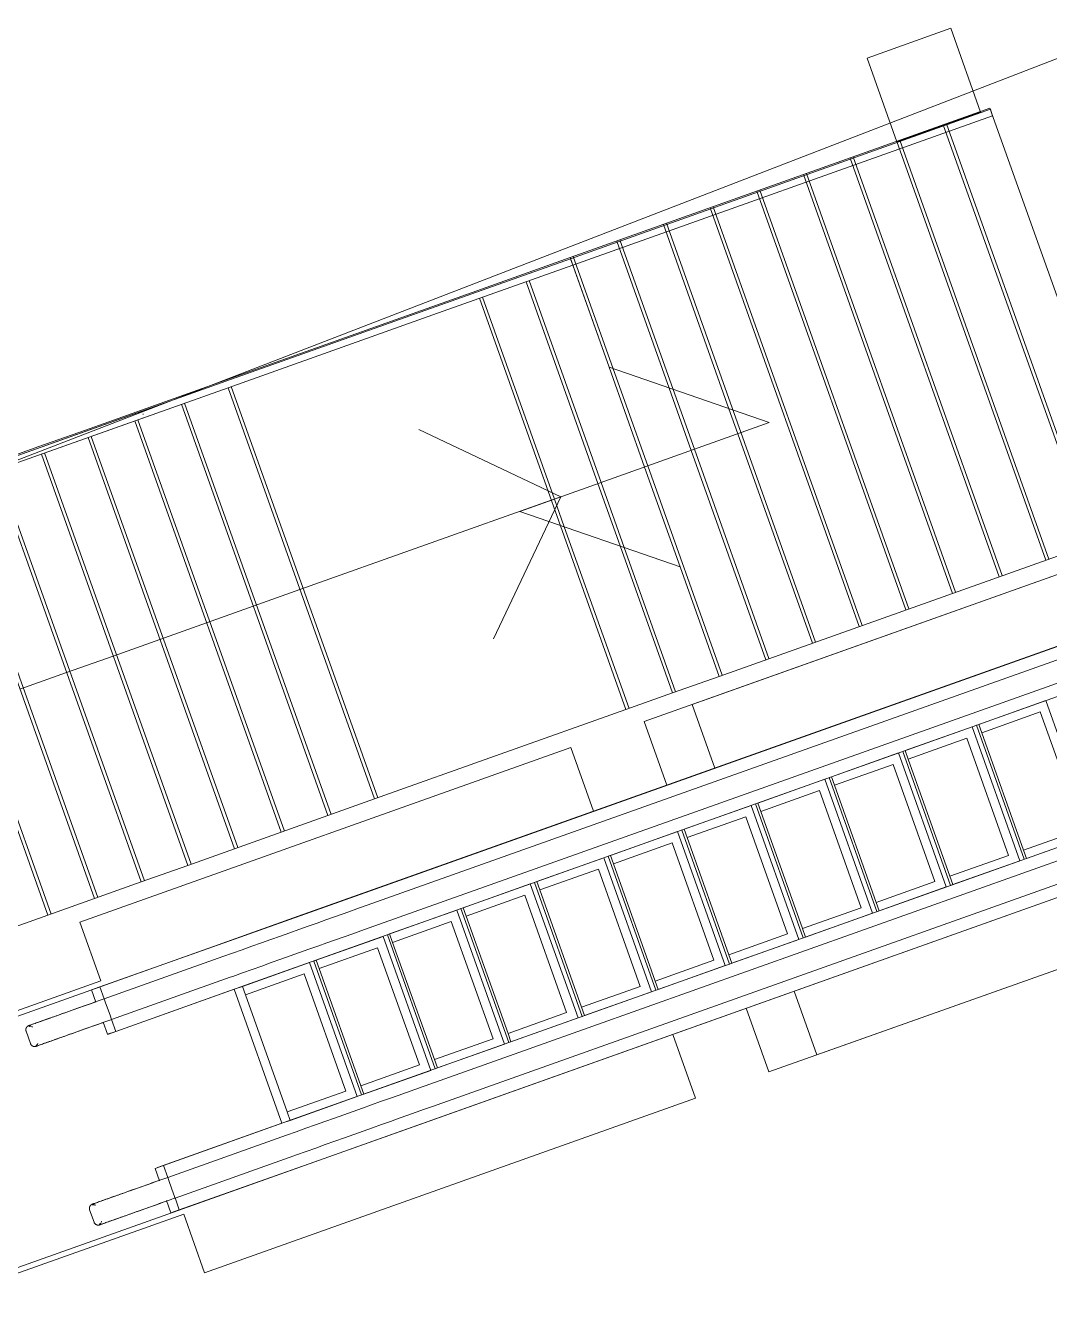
# Model space of a CAD drawing. Header units: metres. Extents: x 286532 to 329498, y 7396783 to 7466136.
# Drawn here: x 325551.58 to 325557.33, y 7397726.91 to 7397734.08 of the extents above; entities that cross this region are included whole.
import ezdxf

# ---------------------------------------------------------------- set-up
doc = ezdxf.new("R2010")
doc.units = ezdxf.units.M
doc.header["$LTSCALE"] = 10
doc.layers.get('0').update_dxf_attribs({"color": 255})
doc.layers.add('_  ARQ-AUX-001', color=1, linetype='Continuous', lineweight=5)
doc.layers.add('_AUXILIAR', color=7, linetype='Continuous', lineweight=30)

# ---------------------------------------------------------------- blocks, each defined once
blk = doc.blocks.new('ESTACAODRONE')
at = {"layer": '_  ARQ-AUX-001'}
for p, q in [((-56.70856897453589, -92.74372427817765), (-57.18134788935673, -92.90645134323088)), ((-56.54584190948266, -93.21650319299849), (-56.70856897453589, -92.74372427817765)), ((-57.18134788935673, -92.90645134323088), (-57.0186208243035, -93.37923025805172)), ((-58.8623290702817, -94.01203484367579), (-56.49279735272285, -93.19567062426358)), ((-58.86026065007485, -94.01803852067673), (-56.49072893253776, -93.20167430146041)), ((-57.0186208243035, -93.37923025805172), (-56.54584190948266, -93.21650319299849)), ((-56.49279735272285, -93.19567062426358), (-55.67845871479949, -95.55932300630957)), ((-56.49072893253776, -93.20167430146041), (-56.47831841169619, -93.23769636376178)), ((-58.84785012923328, -94.05406058297807), (-56.47831841169619, -93.23769636376178)), ((-56.75607865484199, -93.28637776058167), (-55.94174001691863, -95.65003014262766)), ((-56.73806762328604, -93.28017249889672), (-55.92372898577014, -95.64382488187402)), ((-57.01935995649546, -93.37708489503711), (-56.20502131857211, -95.7407372770831)), ((-57.00134892534697, -93.3708796352148), (-56.18701028742362, -95.73453201726079)), ((-57.2826412586146, -93.4677920313552), (-56.46830262069125, -95.83144441246986)), ((-57.26463022746611, -93.46158677060157), (-56.45029158954276, -95.82523915264755)), ((-57.54592256067554, -93.55849916674197), (-56.73158392275218, -95.92215154878795)), ((-57.52791152911959, -93.55229390598834), (-56.71357289160369, -95.91594628803432)), ((-57.80920386238722, -93.64920630119741), (-56.99486522446387, -96.0128586832434)), ((-57.79119283123873, -93.6430010413751), (-56.97685419331538, -96.00665342342108)), ((-58.05447413329966, -93.73370817676187), (-57.24013549537631, -96.09736055880785)), ((-58.07248516444815, -93.7399134375155), (-57.2581465265248, -96.10356581956148)), ((-58.33576646650909, -93.83062057290226), (-57.97738011868205, -94.87085212301463)), ((-58.31775543501135, -93.82441531214863), (-57.50341679749545, -96.18806769512594)), ((-58.59904776822077, -93.92132770828903), (-58.31322712887777, -94.75093421712518)), ((-58.58103673707228, -93.9151224475354), (-58.29025188955711, -94.7591377813369)), ((-59.65010455592056, -94.29015992708221), (-58.86026065007485, -94.01803852067673)), ((-59.12561037234263, -94.10274197999388), (-58.8623290702817, -94.01203484367579)), ((-58.64907413959736, -94.63101631123573), (-58.8623290702817, -94.01203484367579)), ((-58.84785012923328, -94.05406058297808), (-58.86026065007485, -94.01803852067673)), ((-58.84431803919142, -94.00582958385348), (-58.62609889981104, -94.63921987544745)), ((-59.63769403507905, -94.32618198938353), (-58.84785012923328, -94.05406058297807)), ((-58.84785012918292, -94.05406058300287), (-58.64907413959736, -94.63101631123573)), ((-59.38889167399611, -94.19344911444932), (-59.12561037234263, -94.10274197999388)), ((-59.11113143124385, -94.14476771838963), (-58.71844105335185, -95.28456817008555)), ((-59.09312040009536, -94.13856245856732), (-58.70043002231978, -95.27836291026324)), ((-59.38889167399611, -94.19344911444932), (-60.80708310334012, -94.68205229751766)), ((-59.37441273330478, -94.23547485470772), (-58.57455303607276, -96.5571014964953)), ((-59.3564017022145, -94.22926959395409), (-58.96371132397326, -95.36907004471868)), ((-60.80501468315856, -94.68805597435174), (-59.65010455592056, -94.2901599270822)), ((-60.79260416231699, -94.7240780366531), (-59.63769403507905, -94.32618198938354)), ((-57.75160384702031, -94.95146804954857), (-58.64907413959736, -94.63101631123573)), ((-58.64907413959736, -94.63101631123573), (-58.45515975129092, -95.19386103469878)), ((-58.62609889981104, -94.63921987544745), (-58.43714872020064, -95.18765577394515)), ((-63.70110900459287, -95.68583446450509), (-60.80501468315856, -94.68805597435173)), ((-63.6886984837513, -95.72185652680645), (-60.79260416231705, -94.72407803665305)), ((-61.07036440534284, -94.77275943290442), (-60.80708310334012, -94.68205229751766)), ((-60.79260416218312, -94.72407803684473), (-59.99274446535856, -97.04570467956364)), ((-60.77459313103464, -94.7178727760911), (-59.97473343426827, -97.03949941881001)), ((-61.33364570705453, -94.86346656829119), (-61.07036440534284, -94.77275943290442)), ((-61.03787443315377, -94.80857991147786), (-60.23801473632921, -97.13020655419677)), ((-58.31322712887777, -94.75093421712518), (-58.19187844922999, -95.10315389931202)), ((-58.29025188955711, -94.7591377813369), (-58.17386741813971, -95.09694863855839)), ((-61.24416874340187, -94.83935576867512), (-63.70110900459309, -95.6858344645051)), ((-63.68869848375158, -95.72185652680645), (-61.23175822256036, -94.87537783097642)), ((-61.59692700911546, -94.95417370367795), (-61.33364570705453, -94.86346656829119)), ((-61.2722762821619, -94.86708230209663), (-61.27097902948998, -94.87084763291273)), ((-61.05588546424406, -94.8147851722315), (-60.25602576741949, -97.1364118149504)), ((-57.97738011868205, -94.87085212301463), (-57.92859714757651, -95.01244676392525)), ((-61.8602083112346, -95.04488083906472), (-61.59692700911546, -94.95417370367795)), ((-61.3191667663632, -94.90549230761826), (-60.51930706913117, -97.22711895033717)), ((-61.30115573521471, -94.89928704779595), (-60.50129603804089, -97.22091368958354)), ((-59.15871565561974, -95.436254019849), (-57.75160384702031, -94.95146804954857)), ((-53.56465788918965, -94.93490945740615), (-58.20184238959484, -96.53253799979618)), ((-61.58244806801667, -94.99619944300503), (-60.78258837119211, -97.31782608572394)), ((-61.56443703692639, -94.9899941822514), (-60.76457734010182, -97.3116208249703)), ((-58.92789022770012, -95.35672876238823), (-59.72238798276521, -94.96940032672137)), ((-53.83441324384921, -95.02784706986759), (-58.47159774425441, -96.62547561225763)), ((-57.92859714757651, -95.01244676392525), (-57.52142782858573, -96.19427295494825)), ((-62.12348961288808, -95.13558797445148), (-61.8602083112346, -95.04488083906472)), ((-61.84572937007761, -95.08690657839179), (-61.04586967331124, -97.4085332211107)), ((-61.82771833898732, -95.08070131856948), (-61.02785864216276, -97.40232796128839)), ((-58.17386741813971, -95.09694863855839), (-57.76669809914893, -96.27877482958138)), ((-62.09099964104826, -95.17140845395625), (-61.29113994381623, -97.49303509574383)), ((-58.19187844922999, -95.10315389931202), (-57.78470913023921, -96.28498009033501)), ((-62.10901067213854, -95.17761371470988), (-61.30915097496472, -97.49924035649747)), ((-58.45515975129092, -95.19386103469878), (-58.26124536304269, -95.75670575816184)), ((-58.43714872020064, -95.18765577394515), (-58.02997940126806, -96.36948196496814)), ((-62.37229197385022, -95.26832084916532), (-61.57243227702565, -97.58994749188423)), ((-62.35428094275994, -95.26211558841169), (-61.55442124593537, -97.58374223206192)), ((-58.71844105335185, -95.28456817008555), (-58.59709237329662, -95.63678785134107)), ((-58.70043002231978, -95.27836291026324), (-58.57411713397596, -95.64499141648412)), ((-62.63557327591116, -95.35902798455209), (-61.83571357914479, -97.68065462820232)), ((-62.61756224482087, -95.35282272472978), (-61.8177025479963, -97.67444936744869)), ((-60.39991378429113, -95.86387848854065), (-58.98172235506354, -95.37527530547231)), ((-58.92789022770012, -95.35672876238823), (-59.31521866377443, -96.15122651774436)), ((-58.98172235506354, -95.37527530547231), (-58.92789022770012, -95.35672876238823)), ((-58.96371132397326, -95.36907004471868), (-58.90996414417168, -95.52507351059467)), ((-58.26124536304269, -95.75670575816184), (-59.15871565561974, -95.436254019849)), ((-58.90996414417168, -95.52507351059467), (-58.55654200498248, -96.55089623574167)), ((-58.04799043230014, -96.37568722572178), (-55.67845871479949, -95.55932300630957)), ((-58.59709237329662, -95.63678785134107), (-58.31127173441928, -96.46639436110854)), ((-58.57411713397596, -95.64499141648412), (-58.293260703329, -96.46018910128623)), ((-58.04799043230014, -96.37568722572178), (-58.26124536304269, -95.75670575816184)), ((-58.26124536304269, -95.75670575816184), (-58.04799043230014, -96.37568722572178)), ((-60.66319508641027, -95.95458562392741), (-60.39991378429113, -95.86387848854065)), ((-60.45451730503606, -97.71056241846344), (-55.05318832385822, -95.84966657823665)), ((-60.92647638806375, -96.04529275931418), (-60.66319508641027, -95.95458562392741)), ((-55.32485851538216, -95.94379274307337), (-60.19046134099317, -97.62011723468041)), ((-55.2728483337016, -96.00069018514874), (-60.07102233165885, -97.65378372279434)), ((-61.18975769018289, -96.13599989470094), (-60.92647638806375, -96.04529275931418)), ((-61.45303899224382, -96.22670703008771), (-61.18975769018289, -96.13599989470094)), ((-60.03079717643011, -97.7705389900948), (-55.23262317819896, -96.11744545235483)), ((-61.7163202939555, -96.31741416547447), (-61.45303899224382, -96.22670703008771)), ((-60.10414144537611, -97.87066438717004), (-55.23853861976511, -96.194339895563)), ((-61.97960159601644, -96.40812130086124), (-61.7163202939555, -96.31741416547447)), ((-58.31127173441928, -96.46639436110854), (-58.04799043230014, -96.37568722572178)), ((-58.57455303607276, -96.5571014964953), (-58.31127173441928, -96.46639436110854)), ((-58.20184238959484, -96.53253799979618), (-58.07806291664038, -96.89181316183985)), ((-56.21300322690405, -96.53059669326993), (-56.59118760802047, -96.66089087533341)), ((-55.9524148627771, -97.28696545550277), (-56.21300322690405, -96.53059669326993)), ((-59.99274446535856, -97.04570467956364), (-58.57455303607276, -96.5571014964953)), ((-56.57490083526254, -96.70816392297296), (-56.2441015938514, -96.59419513224806)), ((-56.2441015938514, -96.59419513224806), (-56.01608677524032, -97.2560177992018)), ((-58.47159774425441, -96.62547561225763), (-58.34781827129994, -96.9847507743013)), ((-56.62849007161014, -96.67374252713357), (-57.00667445272656, -96.80403670919704)), ((-56.36790170748319, -97.43011128936641), (-56.62849007161014, -96.67374252713357)), ((-56.60423428925708, -96.66538579036757), (-56.59118760802047, -96.66089087533341)), ((-56.60278103766376, -96.66488510806249), (-56.60423428925708, -96.66538579036757)), ((-56.60423428925731, -96.66538579036745), (-56.34364592513037, -97.4217545526003)), ((-56.59118760802047, -96.66089087533341), (-56.57490083526254, -96.70816392297296)), ((-56.99038767996863, -96.85130975683659), (-56.65958843855748, -96.73734096611169)), ((-56.65958843855748, -96.73734096611169), (-56.43157361994641, -97.39916363306543)), ((-56.57490083526255, -96.70816392297293), (-56.34688601665147, -97.36998658992667)), ((-61.65612226417225, -97.72262567530065), (-58.88592167249452, -96.76822079168574)), ((-61.6561222640986, -97.722625674856), (-58.88592167242087, -96.76822079124109)), ((-58.88592167249452, -96.76822079168574), (-58.76214219953889, -97.12749595373279)), ((-58.88592167242087, -96.76822079124109), (-58.76214219946524, -97.12749595328815)), ((-57.04397691631623, -96.8168883609972), (-57.42216129743265, -96.94718254306068)), ((-56.78338855218929, -97.57325712323005), (-57.04397691631623, -96.8168883609972)), ((-57.01972113396317, -96.80853162423121), (-57.00667445272656, -96.80403670919704)), ((-57.01826788236986, -96.80803094192612), (-57.01972113396317, -96.80853162423121)), ((-57.01972113396339, -96.8085316242311), (-56.75913276983646, -97.56490038646396)), ((-57.00667445272656, -96.80403670919704), (-56.99038767996863, -96.85130975683659)), ((-57.40587452467472, -96.99445559070023), (-57.07507528326358, -96.88048679997533)), ((-57.07507528326358, -96.88048679997533), (-56.8470604646525, -97.54230946692907)), ((-56.99038767996863, -96.85130975683659), (-56.76237286135756, -97.51313242379032)), ((-54.97762452018299, -96.95165411874868), (-59.843227345794, -98.62797861035571)), ((-57.45946376102232, -96.96003419486084), (-57.83764814213874, -97.0903283769243)), ((-52.8832193170093, -96.91281377061132), (-57.5204038174145, -98.51044231300136)), ((-57.19887539689537, -97.71640295709368), (-57.45946376102232, -96.96003419486084)), ((-57.43520797866926, -96.95167745809484), (-57.42216129743265, -96.94718254306068)), ((-57.43375472707594, -96.95117677578976), (-57.43520797866926, -96.95167745809484)), ((-57.4352079786695, -96.95167745809474), (-57.17461961454254, -97.70804622032757)), ((-57.42216129743265, -96.94718254306068), (-57.40587452467472, -96.99445559070023)), ((-54.92560199075051, -97.00858745060809), (-59.72377598898164, -98.66168098834808)), ((-57.82136136938081, -97.13760142456385), (-57.49056212796967, -97.02363263383897)), ((-53.15297467166886, -97.00575138307278), (-57.79015917207406, -98.60337992546282)), ((-57.49056212796967, -97.02363263383897), (-57.26254730935859, -97.6854553007927)), ((-57.40587452467472, -96.99445559070023), (-57.17785970606363, -97.65627825765401)), ((-60.25602576741949, -97.1364118149504), (-59.99274446535856, -97.04570467956364)), ((-57.87495060572841, -97.10318002872447), (-58.25313498684483, -97.23347421078795)), ((-57.61436224160146, -97.85954879095732), (-57.87495060572841, -97.10318002872447)), ((-57.85069482337535, -97.09482329195848), (-57.83764814213874, -97.0903283769243)), ((-57.84924157178203, -97.09432260965339), (-57.85069482337535, -97.09482329195848)), ((-57.85069482337558, -97.09482329195835), (-57.59010645924865, -97.85119205419122)), ((-57.83764814213874, -97.0903283769243), (-57.82136136938081, -97.13760142456385)), ((-60.51930706913117, -97.22711895033717), (-60.25602576741949, -97.1364118149504)), ((-54.61930869758685, -97.10902056735436), (-60.02063767876469, -98.96991640758115)), ((-59.68355080246281, -98.77843624486827), (-54.88537680450556, -97.12534270722269)), ((-58.2368482140869, -97.2807472584275), (-57.90604897267576, -97.1667784677026)), ((-57.90604897267576, -97.1667784677026), (-57.67803415406468, -97.82860113465634)), ((-57.82136136938081, -97.13760142456385), (-57.59334655076973, -97.79942409151761)), ((-60.78258837119211, -97.31782608572394), (-60.51930706913117, -97.22711895033717)), ((-59.75690745017695, -98.87852576284534), (-54.89130462456594, -97.20220127123831)), ((-58.2904374504345, -97.24632586258811), (-58.66862183155092, -97.37662004465157)), ((-58.02984908630756, -98.00269462482095), (-58.2904374504345, -97.24632586258811)), ((-58.26618166808144, -97.2379691258221), (-58.25313498684483, -97.23347421078795)), ((-58.26472841648813, -97.23746844351703), (-58.26618166808144, -97.2379691258221)), ((-58.26618166808169, -97.23796912582199), (-58.00559330395472, -97.99433788805484)), ((-58.25313498684483, -97.23347421078795), (-58.2368482140869, -97.2807472584275)), ((-61.04586967331124, -97.4085332211107), (-60.78258837119211, -97.31782608572394)), ((-58.65233505879299, -97.42389309229112), (-58.32153581738185, -97.30992430156624)), ((-58.32153581738185, -97.30992430156624), (-58.09352099877077, -97.97174696851997)), ((-58.2368482140869, -97.2807472584275), (-58.00883339547583, -97.94256992538122)), ((-56.01608677524032, -97.2560177992018), (-56.34688601665146, -97.3699865899267)), ((-56.33059924389352, -97.41725963756625), (-55.9524148627771, -97.28696545550277)), ((-58.70592429514059, -97.38947169645174), (-59.08410867625701, -97.51976587851522)), ((-58.44533593101364, -98.14584045868459), (-58.70592429514059, -97.38947169645174)), ((-58.68166851278753, -97.38111495968575), (-58.66862183155092, -97.37662004465157)), ((-58.68021526119421, -97.38061427738066), (-58.68166851278753, -97.38111495968575)), ((-58.68166851278777, -97.38111495968563), (-58.42108014866082, -98.13748372191847)), ((-58.66862183155092, -97.37662004465157), (-58.65233505879299, -97.42389309229112)), ((-56.34688601665146, -97.3699865899267), (-56.33059924389352, -97.41725963756625)), ((-61.30915097496472, -97.49924035649747), (-61.04586967331124, -97.4085332211107)), ((-59.06782190349908, -97.56703892615477), (-58.73702266208794, -97.45307013542987)), ((-58.73702266208794, -97.45307013542987), (-58.50900784347686, -98.11489280238361)), ((-58.652335058793, -97.4238930922911), (-58.42432024018191, -98.08571575924486)), ((-56.43157361994641, -97.39916363306543), (-56.76237286135755, -97.51313242379032)), ((-56.74608608859962, -97.56040547142987), (-56.36790170748319, -97.43011128936641)), ((-56.33059924389352, -97.41725963756625), (-56.34364592513014, -97.4217545526004)), ((-56.34364592513014, -97.4217545526004), (-56.34219267353682, -97.42125387029533)), ((-61.57243227702565, -97.58994749188423), (-61.30915097496472, -97.49924035649747)), ((-59.12141113984668, -97.53261753031538), (-59.4995955209631, -97.66291171237884)), ((-58.86082277571973, -98.28898629254822), (-59.12141113984668, -97.53261753031538)), ((-59.09715535749362, -97.52426079354937), (-59.08410867625701, -97.51976587851522)), ((-59.0957021059003, -97.5237601112443), (-59.09715535749362, -97.52426079354937)), ((-59.09715535749386, -97.52426079354926), (-58.83656699336692, -98.28062955578211)), ((-59.08410867625701, -97.51976587851522), (-59.06782190349908, -97.56703892615477)), ((-56.76237286135755, -97.51313242379032), (-56.74608608859962, -97.56040547142987)), ((-61.83571357914479, -97.68065462820232), (-61.57243227702565, -97.58994749188423)), ((-59.48330874820517, -97.71018476001841), (-59.15250950679403, -97.59621596929351)), ((-59.15250950679403, -97.59621596929351), (-58.92449468818295, -98.25803863624725)), ((-59.06782190349907, -97.56703892615478), (-58.839807084888, -98.2288615931085)), ((-56.8470604646525, -97.54230946692907), (-57.17785970606364, -97.65627825765397)), ((-57.16157293330571, -97.70355130529352), (-56.78338855218929, -97.57325712323005)), ((-56.74608608859962, -97.56040547142987), (-56.75913276983623, -97.56490038646405)), ((-56.75913276983623, -97.56490038646405), (-56.75767951824291, -97.56439970415896)), ((-62.09899488120573, -97.77136176358908), (-61.83571357914479, -97.68065462820232)), ((-60.19046134099315, -97.62011723468041), (-60.78822945385867, -97.82606362278749)), ((-59.53689798455277, -97.675763364179), (-59.91508236566919, -97.80605754624249)), ((-59.27630962042583, -98.43213212641186), (-59.53689798455277, -97.675763364179)), ((-59.51264220219971, -97.66740662741302), (-59.4995955209631, -97.66291171237884)), ((-59.5111889506064, -97.66690594510793), (-59.51264220219971, -97.66740662741302)), ((-59.51264220219995, -97.6674066274129), (-59.252053838073, -98.42377538964575)), ((-59.4995955209631, -97.66291171237884), (-59.48330874820517, -97.71018476001841)), ((-57.17785970606364, -97.65627825765397), (-57.16157293330571, -97.70355130529352)), ((-61.54211485479891, -98.05353700831589), (-61.6561222640986, -97.722625674856)), ((-61.54211485487256, -98.05353700876054), (-61.65612226417225, -97.72262567530065)), ((-60.87916465403045, -97.85686428010911), (-60.45451730503606, -97.71056241846344)), ((-59.89879559291126, -97.85333059388203), (-59.56799635150012, -97.73936180315714)), ((-59.56799635150012, -97.73936180315714), (-59.33998153288904, -98.40118447011088)), ((-59.48330874820516, -97.71018476001841), (-59.25529392959408, -98.37200742697216)), ((-57.26254730935859, -97.6854553007927), (-57.59334655076973, -97.7994240915176)), ((-57.57705977801179, -97.84669713915716), (-57.19887539689537, -97.71640295709368)), ((-57.16157293330571, -97.70355130529352), (-57.17461961454232, -97.70804622032769)), ((-57.17461961454232, -97.70804622032769), (-57.173166362949, -97.7075455380226)), ((-59.95238482925886, -97.81890919804265), (-60.33056921037528, -97.94920338010611)), ((-59.69179646513192, -98.57527796027549), (-59.95238482925886, -97.81890919804265)), ((-59.9281290469058, -97.81055246127664), (-59.91508236566919, -97.80605754624249)), ((-59.92667579531248, -97.81005177897157), (-59.9281290469058, -97.81055246127664)), ((-59.92812904690604, -97.81055246127653), (-59.66754068277911, -98.5669212235094)), ((-59.91508236566919, -97.80605754624249), (-59.89879559291126, -97.85333059388203)), ((-57.59334655076973, -97.7994240915176), (-57.57705977801179, -97.84669713915716)), ((-62.68499507386149, -98.47901899946223), (-60.87916465403045, -97.85686428010911)), ((-60.78822945385867, -97.82606362278749), (-61.54702366045007, -98.08748761446707)), ((-60.87916465403045, -97.85686428010911), (-60.83270168615243, -97.84085660052689)), ((-60.87900178630287, -97.85733701058551), (-60.87916465403045, -97.85686428010911)), ((-60.83270168615243, -97.84085660052689), (-60.83253881842484, -97.8413293310033)), ((-60.70190955824162, -98.07661077527712), (-60.10414144537609, -97.87066438717004)), ((-60.31428243761734, -97.99647642774568), (-59.98348319620621, -97.88250763702078)), ((-59.98348319620621, -97.88250763702078), (-59.75546837759513, -98.54433030397452)), ((-59.89879559291126, -97.85333059388203), (-59.67078077430018, -98.51515326083577)), ((-57.67803415406468, -97.82860113465634), (-58.00883339547582, -97.94256992538124)), ((-57.99254662271789, -97.98984297302079), (-57.61436224160146, -97.85954879095732)), ((-57.57705977801179, -97.84669713915716), (-57.59010645924841, -97.85119205419132)), ((-57.59010645924841, -97.85119205419132), (-57.58865320765509, -97.85069137188623)), ((-60.85461908105304, -97.92375282418483), (-61.52398247964024, -98.15436561751247)), ((-60.36787167396495, -97.96205503190627), (-60.74605605508137, -98.09234921396975)), ((-60.107283309838, -98.71842379413913), (-60.36787167396495, -97.96205503190627)), ((-60.34361589161189, -97.95369829514028), (-60.33056921037528, -97.94920338010611)), ((-60.34216264001857, -97.9531976128352), (-60.34361589161189, -97.95369829514028)), ((-60.34361589161213, -97.95369829514019), (-60.08302752748518, -98.710067057373)), ((-60.33056921037528, -97.94920338010611), (-60.31428243761734, -97.99647642774568)), ((-58.00883339547582, -97.94256992538124), (-57.99254662271789, -97.98984297302079)), ((-60.72976928232344, -98.1396222616093), (-60.3989700409123, -98.02565347088441)), ((-60.3989700409123, -98.02565347088441), (-60.17095522230122, -98.68747613783815)), ((-60.31428243761734, -97.99647642774568), (-60.08626761900627, -98.6582990946994)), ((-58.09352099877077, -97.97174696851997), (-58.42432024018191, -98.08571575924486)), ((-58.40803346742398, -98.13298880688443), (-58.02984908630756, -98.00269462482095)), ((-57.99254662271789, -97.98984297302079), (-58.0055933039545, -97.99433788805496)), ((-58.0055933039545, -97.99433788805496), (-58.00414005236118, -97.99383720574987)), ((-62.55375807435908, -98.40207394578036), (-61.54211485487256, -98.05353700876054)), ((-62.55375807428543, -98.40207394533572), (-61.54211485479891, -98.05353700831589)), ((-61.54702366045007, -98.08748761446707), (-61.59429670808968, -98.10377438722502)), ((-61.57046556973879, -98.17294527548572), (-61.59429670808968, -98.10377438722502)), ((-61.54702366045007, -98.08748761446707), (-61.52370537420238, -98.15516992778005)), ((-61.52370537420238, -98.15516992778004), (-61.54702366045007, -98.08748761446707)), ((-60.79251902295822, -98.10835689355156), (-61.50781394474504, -98.35479427019108)), ((-61.48375730876643, -98.2711208794228), (-60.81439391017923, -98.04050808609514)), ((-61.46070376483302, -98.3380347669567), (-60.70190955824162, -98.07661077527712)), ((-60.74605605508021, -98.09234921396936), (-60.79251902295822, -98.10835689355156)), ((-60.53193065883128, -98.8647256557844), (-60.79251902295822, -98.10835689355156)), ((-60.74605605508137, -98.09234921396975), (-60.72976928232344, -98.1396222616093)), ((-58.42432024018191, -98.08571575924486), (-58.40803346742398, -98.13298880688443)), ((-61.52398247963999, -98.15436561751257), (-61.51585006122944, -98.17797030633952)), ((-61.51585006122944, -98.17797030633952), (-61.52398247963999, -98.15436561751257)), ((-61.51585006122944, -98.17797030633952), (-61.49187736405364, -98.24755207508424)), ((-61.49187736405364, -98.24755207508424), (-61.51585006122945, -98.17797030633952)), ((-60.72976928232345, -98.13962226160928), (-60.50175446371236, -98.80144492856304)), ((-60.50175446371236, -98.80144492856304), (-60.72976928232345, -98.13962226160928)), ((-60.72976928232188, -98.13962226161007), (-60.5017544637108, -98.8014449285638)), ((-58.50900784347686, -98.11489280238361), (-58.839807084888, -98.2288615931085)), ((-58.82352031213006, -98.27613464074805), (-58.44533593101364, -98.14584045868459)), ((-58.40803346742398, -98.13298880688443), (-58.42108014866059, -98.13748372191858)), ((-58.42108014866059, -98.13748372191858), (-58.41962689706727, -98.1369830396135)), ((-57.5204038174145, -98.51044231300136), (-57.64418329036901, -98.15116715095756)), ((-61.49187736405364, -98.24755207508424), (-61.48375730876619, -98.2711208794229)), ((-61.48375730876619, -98.2711208794229), (-61.49187736405356, -98.24755207508447)), ((-58.839807084888, -98.2288615931085), (-58.82352031213006, -98.27613464074805)), ((-57.79015917207406, -98.60337992546282), (-57.91393864502857, -98.244104763419)), ((-61.50797681247263, -98.35432153971466), (-61.53178831726278, -98.28520763869545)), ((-61.48403255073524, -98.27032197795182), (-61.46070376483302, -98.33803476695671)), ((-61.46070376483302, -98.3380347669567), (-61.48403255073524, -98.27032197795182)), ((-58.92449468818295, -98.25803863624725), (-59.25529392959409, -98.37200742697213)), ((-59.23900715683616, -98.4192804746117), (-58.86082277571973, -98.28898629254822)), ((-58.82352031213006, -98.27613464074805), (-58.83656699336667, -98.28062955578223)), ((-58.83656699336667, -98.28062955578223), (-58.83511374177336, -98.28012887347714)), ((-61.96494401380543, -98.3326946475398), (-61.94097131662963, -98.40227641628454)), ((-61.46070376483302, -98.33803476695671), (-61.50797681247263, -98.35432153971466)), ((-59.25529392959409, -98.37200742697213), (-59.23900715683616, -98.4192804746117)), ((-58.20448310031416, -98.74612510489092), (-58.32826257326874, -98.38684994284694)), ((-58.20448310024052, -98.74612510444626), (-58.32826257319509, -98.38684994240229)), ((-59.33998153288904, -98.40118447011088), (-59.67078077430018, -98.51515326083577)), ((-59.65449400154225, -98.56242630847532), (-59.27630962042583, -98.43213212641186)), ((-59.23900715683616, -98.4192804746117), (-59.25205383807277, -98.42377538964585)), ((-59.25205383807277, -98.42377538964585), (-59.25060058647945, -98.42327470734078)), ((-59.67078077430018, -98.51515326083577), (-59.65449400154225, -98.56242630847532)), ((-59.75546837759513, -98.54433030397452), (-60.08626761900627, -98.65829909469942)), ((-60.06998084624833, -98.70557214233897), (-59.69179646513192, -98.57527796027549)), ((-59.65449400154225, -98.56242630847532), (-59.66754068277886, -98.5669212235095)), ((-59.66754068277886, -98.5669212235095), (-59.66608743118554, -98.56642054120441)), ((-59.84322734579398, -98.62797861035571), (-60.4409954586595, -98.83392499846279)), ((-60.08626761900627, -98.65829909469942), (-60.06998084624833, -98.70557214233897)), ((-60.9746836919919, -99.70052998850583), (-58.20448310031416, -98.74612510489092)), ((-60.97468369191825, -99.70052998806119), (-58.20448310024052, -98.74612510444626)), ((-60.17095522230122, -98.68747613783815), (-60.50175446371236, -98.80144492856304)), ((-60.48546769095443, -98.8487179762026), (-60.107283309838, -98.71842379413913)), ((-60.06998084624833, -98.70557214233897), (-60.08302752748494, -98.71006705737312)), ((-60.08302752748494, -98.71006705737312), (-60.08157427589163, -98.70956637506805)), ((-60.50175446371236, -98.80144492856304), (-60.48546769095443, -98.8487179762026)), ((-61.23285457413578, -99.10621185350554), (-60.53193065883128, -98.8647256557844)), ((-60.4409954586595, -98.83392499846279), (-61.1997896652509, -99.09534899014237)), ((-60.53193065883129, -98.86472565578441), (-60.48546769095326, -98.8487179762022)), ((-60.35467556304246, -99.08447215095242), (-59.75690745017693, -98.87852576284533)), ((-60.50737272273079, -98.93165008434843), (-61.17673612131797, -99.16226287767607)), ((-60.02063767876469, -98.96991640758115), (-61.14620894306357, -99.35770446694795)), ((-61.24706271289051, -99.11163576290032), (-61.1997896652509, -99.09534899014237)), ((-61.22325120810036, -99.18074966391953), (-61.24706271289051, -99.11163576290032)), ((-61.1997896652509, -99.09534899014237), (-61.17646087934868, -99.16306177914727)), ((-61.17646087934868, -99.16306177914727), (-61.1997896652509, -99.09534899014237)), ((-61.13651095044417, -99.2790181395864), (-60.46714755185699, -99.04840534625875)), ((-61.11346976963385, -99.345896142632), (-60.35467556304245, -99.08447215095241)), ((-61.17673612131774, -99.16226287767618), (-61.16861606603028, -99.18583168201482)), ((-61.16861606603036, -99.18583168201461), (-61.17673612131774, -99.16226287767618)), ((-61.16861606603028, -99.18583168201482), (-61.14464336885447, -99.25541345075955)), ((-61.14464336885447, -99.25541345075955), (-61.16861606603028, -99.18583168201482)), ((-61.14464336885447, -99.25541345075955), (-61.13651095044393, -99.2790181395865)), ((-61.13651095044393, -99.2790181395865), (-61.14464336885447, -99.25541345075955)), ((-61.16074281727346, -99.36218291538995), (-61.18457395562434, -99.2930120271293)), ((-61.13678805588155, -99.27821382931901), (-61.11346976963385, -99.345896142632)), ((-61.11346976963385, -99.345896142632), (-61.13678805588155, -99.278213829319)), ((-61.14620894306357, -99.35770446694795), (-62.25111544759012, -99.73837298857994)), ((-62.10033432070443, -99.71815559162118), (-61.08869110121792, -99.36961865460135)), ((-62.10033432077808, -99.71815559206583), (-61.08869110129157, -99.36961865504601)), ((-61.61771001860627, -99.34055602321509), (-61.59373732143045, -99.4101377919598)), ((-61.16074281727346, -99.36218291538995), (-61.11346976963385, -99.345896142632)), ((-61.08869110121792, -99.36961865460135), (-60.97468369191825, -99.70052998806119)), ((-61.08869110129157, -99.36961865504601), (-60.9746836919919, -99.70052998850583))]:
    blk.add_line(p, q, dxfattribs=at)
for points in [[(-60.85461908105304, -97.92375282418483), (-60.79998728258094, -97.90493077374589), (-60.74544288333222, -97.88613883457253), (-60.69107314271016, -97.86740706975867), (-60.63696504070155, -97.8487654461321), (-60.58320513872708, -97.83024378631396), (-60.5298794411618, -97.81187172100887), (-60.47707325774623, -97.79367864160217), (-60.42487106710915, -97.77569365313992), (-60.37335638161971, -97.75794552776709), (-60.32261161378544, -97.74046265869819), (-60.27271794440993, -97.72327301479423), (-60.22375519272075, -97.70640409581856), (-60.1758016886758, -97.68988288844301), (-60.12893414765201, -97.67373582307508), (-60.08322754771711, -97.65798873157476), (-60.07102233165885, -97.65378372279434)], [(-60.0307971764301, -97.77053899009479), (-60.076175718746, -97.78617305736333), (-60.12273525269008, -97.80221400642259), (-60.17040129294013, -97.81863617517598), (-60.21909758400002, -97.83541329165668), (-60.26874622219202, -97.85251851605724), (-60.31926778028616, -97.86992448366759), (-60.37058143456686, -97.88760334865259), (-60.42260509413359, -97.90552682859955), (-60.47525553222883, -97.92366624976404), (-60.52844851938313, -97.94199259294173), (-60.58209895816429, -97.96047653989297), (-60.63612101931504, -97.97908852024561), (-60.69042827906167, -97.9977987588015), (-60.74493385737348, -98.0165773231702), (-60.79955055695244, -98.03539417165463), (-60.81439391017923, -98.04050808609514)], [(-61.52398247964024, -98.15436561751247), (-61.54099751200112, -98.16022773090197), (-61.5579853239399, -98.16608046616057), (-61.57491873858133, -98.17191446016034), (-61.59177066607431, -98.17772037975547), (-61.60851414692969, -98.18348893671308), (-61.62512239514987, -98.18921090257263), (-61.6415688410806, -98.19487712340933), (-61.65782717391679, -98.20047853447856), (-61.67387138379411, -98.20600617471759), (-61.68967580339941, -98.21145120108112), (-61.70521514903273, -98.21680490268857), (-61.7204645610559, -98.22205871475941), (-61.73539964366277, -98.22720423231505), (-61.74999650390712, -98.2322332236251), (-61.76423178992637, -98.23713764337626), (-61.77808272829965, -98.24190964554309), (-61.79152716048023, -98.24654159594014), (-61.8045435782446, -98.25102608443491), (-61.81711115810108, -98.25535593680236), (-61.82920979460278, -98.2595242262024), (-61.84082013251223, -98.26352428426118), (-61.85192359776553, -98.26734971173914), (-61.86250242718685, -98.27099438876827), (-61.87253969690585, -98.27445248464292), (-61.88201934943211, -98.2777184671473), (-61.89092621934385, -98.28078711140616), (-61.89924605754921, -98.2836535082432), (-61.90696555408188, -98.28631307203509), (-61.91407235939414, -98.288761548047), (-61.92055510411353, -98.29099501923969), (-61.92640341723141, -98.29300991253564), (-61.93160794269437, -98.29480300453544), (-61.93616035437189, -98.29637142667434), (-61.94005336937644, -98.29771266981156), (-61.94328075971446, -98.29882458824419), (-61.94583736224989, -98.29970540313991), (-61.94771908696408, -98.30035370538279), (-61.94892292349885, -98.30076845782754), (-61.94944694597258, -98.30094899695872), (-61.94947174338903, -98.30095754030228)], [(-61.94947174338903, -98.30095754030228), (-61.94913139736114, -98.3008402823997), (-61.94811090375848, -98.30048869627953), (-61.94641189515313, -98.29990334440461), (-61.94403708959645, -98.29908516321308), (-61.9409902862707, -98.29803546162026), (-61.93727635941127, -98.2967559189248), (-61.93290125050885, -98.29524858212207), (-61.92787195880441, -98.29351586262936), (-61.92219653009178, -98.29156053242832), (-61.91588404384625, -98.28938571963006), (-61.90894459869919, -98.28699490347117), (-61.90138929628252, -98.28439190874748), (-61.89323022346835, -98.2815808996953), (-61.88448043303273, -98.27856637332943), (-61.87515392277382, -98.275353152249), (-61.86526561311845, -98.27194637692229), (-61.85483132325271, -98.26835149746307), (-61.84386774581451, -98.26457426491166), (-61.83239242018899, -98.26062072203428), (-61.82042370444922, -98.25649719365624), (-61.80798074598713, -98.25221027654327), (-61.79508345088198, -98.24776682884827), (-61.78175245205463, -98.24317395913968), (-61.76800907625943, -98.23843901502923), (-61.75387530996584, -98.23356957141745), (-61.73937376418493, -98.22857341837538), (-61.72452763829644, -98.22345854868209), (-61.7093606829348, -98.21823314503794), (-61.6938971619931, -98.2129055669741), (-61.67816181380617, -98.20748433747902), (-61.66217981157442, -98.20197812936333), (-61.6459767230921, -98.1963957513855), (-61.62957846984433, -98.19074613415943), (-61.61301128553815, -98.18503831586744), (-61.59630167413435, -98.1792814278013), (-61.57947636744662, -98.17348467975377), (-61.57125552727985, -98.17065239027042)], [(-61.96494401380544, -98.33269464753978), (-61.96525034256964, -98.33174420668261), (-61.96551841880645, -98.33078227619342), (-61.96574781365105, -98.32981039495577), (-61.96593816012064, -98.32883011777237), (-61.96608915370149, -98.32784301287755), (-61.96620055283606, -98.32685065942863), (-61.96627217930951, -98.3258546449794), (-61.96630391853473, -98.32485656294051), (-61.96629571973578, -98.32385801003028), (-61.96624759602895, -98.3228605837204), (-61.96615962440195, -98.32186587968019), (-61.96603194559057, -98.3208754892239), (-61.96586476385367, -98.31989099676498), (-61.96565834664639, -98.31891397728137), (-61.96541302419224, -98.31794599379582), (-61.96512918895479, -98.31698859487545), (-61.96480729500987, -98.31604331215424), (-61.96444785731914, -98.31511165788291), (-61.96405145090623, -98.31419512250957), (-61.96361870993682, -98.31329517229528), (-61.96315032670417, -98.31241324696842), (-61.96264705052151, -98.31155075742137), (-61.96210968652339, -98.31070908345342), (-61.96153909437757, -98.30988957156339), (-61.96093618690978, -98.30909353279544), (-61.96030192864333, -98.30832224064184), (-61.95963733425616, -98.30757692900545), (-61.95894346695749, -98.3068587902259), (-61.95822143678703, -98.3061689731721), (-61.95747239883901, -98.30550858140414), (-61.95669755141432, -98.30487867140798), (-61.95589813410361, -98.30428025090522), (-61.95507542580399, -98.30371427724103), (-61.95423074267327, -98.30318165585257), (-61.95336543602426, -98.30268323882036), (-61.95248089016302, -98.30221982350541), (-61.95157852017422, -98.30179215127333), (-61.95065976965734, -98.30140090630843), (-61.94972610841727, -98.30104671451925), (-61.94947174338903, -98.30095754030228)], [(-61.93739207007233, -98.30498996968582), (-61.93817790915856, -98.30484777709329), (-61.93896880584441, -98.30473712342149), (-61.93976349486394, -98.30465818569267), (-61.94056070488423, -98.30461109019046), (-61.94135916053932, -98.30459591225748), (-61.94215758447048, -98.3046126761753), (-61.94295469936975, -98.30466135512516), (-61.94374923002331, -98.30474187123114), (-61.94453990535163, -98.30485409568465), (-61.94532546044285, -98.3049978489505), (-61.9461046385764, -98.30517290105416), (-61.94687619323347, -98.30537897194957), (-61.94763889009121, -98.30561573196724), (-61.94784307157585, -98.30568484694825)], [(-61.92880006783678, -98.30902449722701), (-61.92943144153822, -98.30853548899404), (-61.9300818653217, -98.30807212012942), (-61.93075029864787, -98.30763513192453), (-61.93143567216607, -98.30722522346726), (-61.93213688942483, -98.30684305052365), (-61.93285282862614, -98.30648922448898), (-61.93358234442, -98.30616431140936)], [(-61.90924659979152, -98.41771281160999), (-61.9089062537418, -98.4175955536999), (-61.90788576007373, -98.41724396755721), (-61.90618675135947, -98.41665861564474), (-61.90381194565055, -98.41584043440076), (-61.90076514212949, -98.41479073274064), (-61.89705121503196, -98.41351118996316), (-61.8926761058491, -98.41200385306377), (-61.88764681382224, -98.41027113346003), (-61.88197138474579, -98.4083158031336), (-61.87565889809559, -98.40614099019594), (-61.86871945250367, -98.40375017388378), (-61.86116414960264, -98.40114717899326), (-61.85300507626545, -98.39833616976087), (-61.84425528526891, -98.39532164320173), (-61.8349287744121, -98.3921084219153), (-61.82504046412285, -98.38870164637021), (-61.81460617358822, -98.38510676668055), (-61.80364259544719, -98.38132953388694), (-61.79216726908604, -98.37737599075618), (-61.78019855257898, -98.37325246211377), (-61.76775559331924, -98.36896554472601), (-61.75485829738731, -98.36452209674616), (-61.74152729770536, -98.35992922674309), (-61.72778392102913, -98.35519428232912), (-61.71365015382948, -98.35032483840519), (-61.69914860711894, -98.34532868504283), (-61.68430248027874, -98.34021381502166), (-61.66913552394479, -98.33498841104254), (-61.65367200201179, -98.32966083263719), (-61.63793665281614, -98.32423960279453), (-61.62195464955987, -98.3187333943259), (-61.60575156003884, -98.31315101599019), (-61.58935330573983, -98.30750139840193), (-61.57278612037162, -98.3017935797441), (-61.55607650789661, -98.29603669130887), (-61.53925120013028, -98.29023994288974), (-61.52233711397584, -98.28441260804757), (-61.50536130836298, -98.278564009275), (-61.48835094095939, -98.27270350308247), (-61.48375730876643, -98.2711208794228)], [(-61.53463772093698, -98.2886504814313), (-61.53469357097293, -98.28866972319568), (-61.55154549954622, -98.29447564316301), (-61.56828898147495, -98.30024420049041), (-61.58489723075982, -98.30596616671676), (-61.60134367774486, -98.31163238791667), (-61.61760201162329, -98.31723379934503), (-61.63364622252917, -98.32276143993839), (-61.64945064314759, -98.328206466651), (-61.66498998977707, -98.33356016860164), (-61.68023940277783, -98.33881398100927), (-61.6951744863421, -98.34395949889479), (-61.7097713475222, -98.3489884905272), (-61.72400663445402, -98.35389291059276), (-61.73785757371521, -98.35866491306552), (-61.75130200675766, -98.36329686375953), (-61.76431842535646, -98.36778135254173), (-61.77688600601858, -98.37211120518678), (-61.78898464329588, -98.37627949485405), (-61.80059498194962, -98.38027955316926), (-61.81169844791469, -98.38410498089242), (-61.82227727801418, -98.38774965815522), (-61.83231454837662, -98.39120775425151), (-61.8417942015106, -98.39447373696528), (-61.8507010719933, -98.39754238142083), (-61.859020910732, -98.40040877844167), (-61.86674040775954, -98.40306834240403), (-61.87384721352738, -98.4055168185729), (-61.88032995866233, -98.40775028990872), (-61.88617827215513, -98.40976518333385), (-61.89138279795172, -98.41155827544858), (-61.89593520992108, -98.41312669768807), (-61.89982822517518, -98.41446794091125), (-61.9030556157201, -98.41557985941516), (-61.90561221841944, -98.41646067436736), (-61.90749394325424, -98.4171089766518), (-61.90869777986618, -98.41752372912315), (-61.90922180237349, -98.41770426826591), (-61.90924659979152, -98.41771281160999)], [(-61.90924659979152, -98.41771281160999), (-61.9101970406487, -98.4180191403742), (-61.9111589711379, -98.418287216611), (-61.91213085237555, -98.4185166114556), (-61.91311112955894, -98.41870695792521), (-61.91409823445375, -98.41885795150604), (-61.91509058790267, -98.41896935064061), (-61.91608660235193, -98.41904097711404), (-61.91708468439081, -98.4190727163393), (-61.91808323730102, -98.41906451754033), (-61.91908066361091, -98.41901639383352), (-61.92007536765114, -98.4189284222065), (-61.92106575810742, -98.4188007433951), (-61.92205025056631, -98.41863356165823), (-61.92302727004994, -98.41842714445097), (-61.92399525353547, -98.41818182199678), (-61.92495265245586, -98.41789798675934), (-61.92589793517706, -98.41757609281441), (-61.9268295894484, -98.41721665512372), (-61.92774612482174, -98.41682024871079), (-61.92864607503602, -98.41638750774139), (-61.92952800036288, -98.41591912450873), (-61.93039048990993, -98.41541584832606), (-61.93123216387787, -98.41487848432796), (-61.93205167576791, -98.41430789218215), (-61.93284771453586, -98.41370498471433), (-61.93361900668948, -98.41307072644788), (-61.93436431832586, -98.41240613206071), (-61.93508245710538, -98.41171226476206), (-61.9357722741592, -98.41099023459161), (-61.93643266592717, -98.41024119664355), (-61.93706257592333, -98.40946634921889), (-61.93766099642607, -98.40866693190816), (-61.93822697009026, -98.40784422360856), (-61.93875959147874, -98.40699954047784), (-61.93925800851094, -98.40613423382884), (-61.93972142382592, -98.40524968796758), (-61.94014909605798, -98.40434731797879), (-61.94054034102287, -98.4034285674619), (-61.94089453281205, -98.40249490622182), (-61.94097131662963, -98.40227641628454)], [(-61.9108752770673, -98.41298550684603), (-61.91012558534666, -98.41271032667457), (-61.90938749757127, -98.41240538694515), (-61.9086621945241, -98.41207117549624), (-61.90795083653535, -98.41170822699492), (-61.907254561626, -98.41131712208136), (-61.90657448368743, -98.41089848643996), (-61.90591169069923, -98.41045298979849), (-61.90526724298878, -98.40998134485648), (-61.90464217153499, -98.40948430614529), (-61.90403747631882, -98.40896266882079), (-61.90345412472361, -98.40841726739143), (-61.90289304998747, -98.40784897438316), (-61.90235514971031, -98.40725869894352), (-61.90184128441783, -98.40664738538734), (-61.90135227618484, -98.40601601168592), (-61.90088890732024, -98.40536558790245), (-61.90045191911533, -98.40469715457625), (-61.90004201065805, -98.40401178105807), (-61.89965983771447, -98.40331056379932), (-61.89930601167978, -98.40259462459802), (-61.89898109860016, -98.40186510880417)], [(-60.50737272273079, -98.93165008434843), (-60.45274092534946, -98.91282803428533), (-60.39819652718974, -98.89403609548715), (-60.34382678765323, -98.87530433104729), (-60.2897186867249, -98.85666270779289), (-60.2359587858238, -98.83814104834453), (-60.1826330893232, -98.81976898340628), (-60.12982690696194, -98.80157590436282), (-60.07762471736712, -98.78359091625964), (-60.0261100329062, -98.76584279124116), (-59.97536526608508, -98.7483599225213), (-59.92547159770572, -98.73117027896053), (-59.87650884699413, -98.71430136032167), (-59.82855534390661, -98.697780153276), (-59.78168780381855, -98.68163308823044), (-59.73598120479621, -98.66588599704457), (-59.72377598898164, -98.66168098834808)], [(-59.68355080246281, -98.77843624486827), (-59.72892934568473, -98.79407031244898), (-59.77548888055838, -98.81011126182851), (-59.82315492176014, -98.82653343090975), (-59.87185121379227, -98.84331054772544), (-59.92149985297552, -98.86041577246753), (-59.97202141207837, -98.8778217404254), (-60.02333506738358, -98.89550060576336), (-60.07535872798901, -98.91342408606819), (-60.12800916713545, -98.93156350759483), (-60.1812021553518, -98.94988985113842), (-60.23485259520412, -98.96837379845869), (-60.28887465743345, -98.98698577918296), (-60.34318191826436, -99.00569601811236), (-60.39768749766441, -99.02447458285603), (-60.45230419833384, -99.04329143171614), (-60.46714755185699, -99.04840534625875)], [(-61.17673612131797, -99.16226287767607), (-61.19375115476961, -99.16812499144137), (-61.21073896779741, -99.17397772707514), (-61.2276723835244, -99.17981172144896), (-61.24452431209768, -99.18561764141626), (-61.2612677940264, -99.19138619874364), (-61.27787604331127, -99.19710816497), (-61.2943224902963, -99.20277438616993), (-61.31058082417475, -99.20837579759828), (-61.3266250350806, -99.21390343819165), (-61.34242945569905, -99.21934846490421), (-61.35796880232851, -99.22470216685488), (-61.37321821532928, -99.22995597926251), (-61.38815329889358, -99.23510149714804), (-61.40275016007365, -99.24013048878045), (-61.41698544700548, -99.245034908846), (-61.43083638626668, -99.24980691131879), (-61.44428081930914, -99.25443886201276), (-61.45729723790794, -99.258923350795), (-61.46986481857003, -99.26325320344003), (-61.48196345584735, -99.26742149310732), (-61.49357379450109, -99.27142155142253), (-61.50467726046617, -99.27524697914568), (-61.51525609056567, -99.27889165640846), (-61.52529336092811, -99.28234975250477), (-61.53477301406207, -99.28561573521854), (-61.5436798845448, -99.2886843796741), (-61.5519997232835, -99.29155077669495), (-61.55971922031104, -99.29421034065729), (-61.56682602607889, -99.29665881682618), (-61.57330877121386, -99.29889228816204), (-61.57915708470664, -99.30090718158714), (-61.58436161050324, -99.30270027370187), (-61.5889140224726, -99.30426869594133), (-61.59280703772671, -99.30560993916453), (-61.59603442827164, -99.30672185766845), (-61.59859103097097, -99.30760267262066), (-61.60047275580577, -99.30825097490508), (-61.60167659241771, -99.30866572737642), (-61.60220061492505, -99.30884626651917), (-61.60222541234306, -99.30885480986328)], [(-61.60222541234306, -99.30885480986328), (-61.60188506629335, -99.30873755195317), (-61.60086457262529, -99.30838596581049), (-61.59916556391104, -99.30780061389804), (-61.5967907582021, -99.30698243265404), (-61.59374395468103, -99.30593273099393), (-61.59003002758352, -99.30465318821645), (-61.58565491840064, -99.30314585131707), (-61.5806256263738, -99.3014131317133), (-61.57495019729735, -99.29945780138688), (-61.56863771064714, -99.29728298844923), (-61.56169826505521, -99.29489217213708), (-61.5541429621542, -99.29228917724653), (-61.545983888817, -99.28947816801416), (-61.53723409782046, -99.28646364145501), (-61.52790758696364, -99.2832504201686), (-61.51801927667439, -99.2798436446235), (-61.50758498613976, -99.27624876493384), (-61.49662140799875, -99.27247153214026), (-61.48514608163758, -99.26851798900944), (-61.47317736513053, -99.26439446036707), (-61.4607344058708, -99.26010754297928), (-61.44783710993886, -99.25566409499946), (-61.43450611025693, -99.25107122499638), (-61.42076273358067, -99.24633628058241), (-61.40662896638103, -99.24146683665849), (-61.39212741967049, -99.23647068329613), (-61.37728129283028, -99.23135581327494), (-61.36211433649634, -99.22613040929583), (-61.34665081456335, -99.22080283089048), (-61.33091546536771, -99.21538160104781), (-61.31493346211143, -99.20987539257918), (-61.2987303725904, -99.20429301424346), (-61.28233211829138, -99.19864339665523), (-61.26576493292314, -99.19293557799736), (-61.24905532044816, -99.18717868956216), (-61.23223001268183, -99.18138194114304), (-61.23139192728085, -99.18109319930895)], [(-61.61771001860627, -99.34055602321509), (-61.61801490213053, -99.33960511776688), (-61.61828151570473, -99.33864278085247), (-61.61850943280403, -99.33767055200562), (-61.61869828880972, -99.3366899865851), (-61.61884778159243, -99.3357026532864), (-61.61895767199563, -99.33471013163219), (-61.61902778421812, -99.33371400944539), (-61.61905800609529, -99.33271588030898), (-61.61904828927857, -99.33171734101668), (-61.61899864931285, -99.33071998901835), (-61.6189091656114, -99.32972541986442), (-61.61877998132912, -99.32873522465333), (-61.61861130313328, -99.3277509874863), (-61.61840340087301, -99.3267742829327), (-61.61815660714758, -99.3258066735116), (-61.6178713167743, -99.32484970719152), (-61.61754798615692, -99.32390491491454), (-61.61718713255542, -99.32297380814671), (-61.61678933325864, -99.32205787646025), (-61.61635522466055, -99.32115858515046), (-61.61588550124235, -99.32027737289161), (-61.61538091446123, -99.31941564943531), (-61.61484227154847, -99.3185747933553), (-61.61427043421778, -99.31775614984187), (-61.61366631728694, -99.3169610285501), (-61.61303088721416, -99.31619070150435), (-61.61236516055198, -99.31544640106364), (-61.61167020232108, -99.31472931794985), (-61.61094712430635, -99.31404059934302), (-61.61019708327836, -99.31338134704596), (-61.60942127914282, -99.31275261572173), (-61.60862095302076, -99.31215541120639), (-61.60779738526332, -99.31159068889968), (-61.60695189340318, -99.3110593522369), (-61.60608583004699, -99.31056225124328), (-61.60520058071134, -99.31010018117442), (-61.60429756160634, -99.30967388124388), (-61.60337821736991, -99.30928403344055), (-61.60244401875674, -99.3089312614378), (-61.60222541234306, -99.30885480986328)], [(-61.58418933565751, -99.31512249114621), (-61.58489055291626, -99.31474031820264), (-61.58560649211756, -99.31438649216796), (-61.58633600791141, -99.31406157908833), (-61.58707793322816, -99.31376609875541), (-61.58783108114557, -99.31350052387464), (-61.58859424678764, -99.31326527930922), (-61.58936620925213, -99.31306074140028), (-61.59014573356378, -99.31288723736479), (-61.59093157264999, -99.31274504477227), (-61.59172246933586, -99.31263439110046), (-61.59251715835537, -99.31255545337167), (-61.59331436837568, -99.31250835786943), (-61.59411282403076, -99.31249317993647), (-61.59491124796192, -99.31250994385428), (-61.59570836286117, -99.31255862280413), (-61.59650289351475, -99.31263913891011), (-61.59729356884305, -99.31275136336363), (-61.59807912393428, -99.31289511662948), (-61.59885830206784, -99.31307016873313), (-61.59962985672492, -99.31327623962854), (-61.60039255358264, -99.31351299964624), (-61.60059673506728, -99.31358211462724)], [(-61.56200021419297, -99.42561006237622), (-61.56165986816505, -99.42549280447363), (-61.5606393745624, -99.42514121835349), (-61.55894036595707, -99.42455586647856), (-61.55656556040039, -99.42373768528702), (-61.55351875707464, -99.42268798369419), (-61.54980483021521, -99.42140844099875), (-61.54542972131279, -99.41990110419599), (-61.54040042960836, -99.4181683847033), (-61.53472500089573, -99.41621305450222), (-61.52841251465019, -99.414038241704), (-61.52147306950314, -99.4116474255451), (-61.51391776708645, -99.40904443082142), (-61.5057586942723, -99.40623342176923), (-61.49700890383669, -99.40321889540336), (-61.48768239357774, -99.40000567432293), (-61.4777940839224, -99.39659889899622), (-61.46735979405665, -99.39300401953702), (-61.45639621661845, -99.38922678698557), (-61.44492089099293, -99.3852732441082), (-61.43295217525313, -99.38114971573016), (-61.42050921679109, -99.37686279861722), (-61.40761192168591, -99.37241935092221), (-61.39428092285858, -99.36782648121361), (-61.38053754706335, -99.36309153710316), (-61.36640378076979, -99.35822209349139), (-61.35190223498888, -99.3532259404493), (-61.33705610910038, -99.348111070756), (-61.32188915373871, -99.34288566711189), (-61.30642563279704, -99.33755808904804), (-61.29069028461011, -99.33213685955293), (-61.27470828237837, -99.32663065143728), (-61.25850519389605, -99.32104827345943), (-61.24210694064826, -99.31539865623334), (-61.2255397563421, -99.30969083794142), (-61.20883014493828, -99.30393394987523), (-61.19200483825056, -99.2981372018277), (-61.1750907531804, -99.29230986735911), (-61.15811494865579, -99.28646126896149), (-61.14110458234263, -99.28060076314462), (-61.13651095044417, -99.2790181395864)], [(-61.18744720938538, -99.29656698223434), (-61.20429913687835, -99.30237290182943), (-61.22104261773373, -99.30814145878706), (-61.23765086595391, -99.31386342464658), (-61.25409731188464, -99.31952964548329), (-61.27035564472082, -99.32513105655252), (-61.28639985459815, -99.33065869679155), (-61.30220427420347, -99.33610372315508), (-61.31774361983677, -99.34145742476254), (-61.33299303185994, -99.34671123683337), (-61.34792811446681, -99.35185675438902), (-61.36252497471114, -99.35688574569906), (-61.37676026073041, -99.3617901654502), (-61.39061119910367, -99.36656216761706), (-61.40405563128426, -99.37119411801412), (-61.41707204904864, -99.37567860650886), (-61.4296396289051, -99.38000845887632), (-61.4417382654068, -99.38417674827639), (-61.45334860331626, -99.38817680633518), (-61.46445206856954, -99.39200223381309), (-61.47503089799086, -99.39564691084225), (-61.48506816770986, -99.39910500671688), (-61.49454782023613, -99.40237098922127), (-61.50345469014785, -99.40543963348009), (-61.5117745283532, -99.40830603031716), (-61.51949402488588, -99.41096559410904), (-61.52660083019811, -99.41341407012096), (-61.53308357491751, -99.41564754131363), (-61.53893188803538, -99.41766243460958), (-61.54413641349833, -99.41945552660934), (-61.54868882517585, -99.42102394874829), (-61.55258184018041, -99.42236519188552), (-61.55580923051843, -99.42347711031815), (-61.55836583305386, -99.42435792521385), (-61.56024755776804, -99.42500622745672), (-61.56145139430281, -99.42542097990147), (-61.56197541677653, -99.42560151903267), (-61.56200021419297, -99.42561006237622)], [(-61.56200021419297, -99.42561006237622), (-61.56295065505015, -99.42591639114043), (-61.56391258553936, -99.42618446737723), (-61.56488446677699, -99.42641386222184), (-61.5658647439604, -99.42660420869142), (-61.56685184885519, -99.42675520227228), (-61.56784420230413, -99.42686660140686), (-61.56884021675336, -99.42693822788027), (-61.56983829879227, -99.42696996710552), (-61.57083685170247, -99.42696176830657), (-61.57183427801235, -99.42691364459975), (-61.57282898205257, -99.42682567297274), (-61.57381937250886, -99.42669799416132), (-61.57480386496778, -99.42653081242446), (-61.57578088445137, -99.4263243952172), (-61.57674886793691, -99.426079072763), (-61.57770626685732, -99.4257952375256), (-61.57865154957852, -99.42547334358065), (-61.57958320384984, -99.42511390588993), (-61.58049973922317, -99.42471749947703), (-61.58139968943748, -99.42428475850762), (-61.58228161476434, -99.42381637527495), (-61.58314410431139, -99.4233130990923), (-61.58398577827933, -99.42277573509419), (-61.58480529016937, -99.42220514294836), (-61.58560132893732, -99.42160223548056), (-61.58637262109093, -99.4209679772141), (-61.58711793272732, -99.42030338282694), (-61.58783607150684, -99.4196095155283), (-61.58852588856066, -99.41888748535781), (-61.58918628032861, -99.41813844740977), (-61.58981619032479, -99.41736359998512), (-61.59041461082752, -99.41656418267439), (-61.59098058449171, -99.41574147437478), (-61.59151320588019, -99.41489679124408), (-61.59201162291239, -99.41403148459507), (-61.59247503822733, -99.4131469387338), (-61.59290271045943, -99.41224456874502), (-61.59329395542431, -99.41132581822814), (-61.5936481472135, -99.41039215698804), (-61.59373732143045, -99.4101377919598)], [(-61.56362889693138, -99.42088275949428), (-61.56287920521073, -99.42060757932283), (-61.56214111743532, -99.42030263959337), (-61.56141581438817, -99.41996842814447), (-61.56070445639941, -99.41960547964318), (-61.56000818149006, -99.41921437472959), (-61.55932810355148, -99.41879573908821), (-61.55866531056327, -99.4183502424467), (-61.55802086285286, -99.41787859750472), (-61.55739579139905, -99.41738155879354), (-61.55679109618287, -99.41685992146903), (-61.55620774458767, -99.41631452003968), (-61.55564666985155, -99.41574622703138), (-61.55510876957438, -99.41515595159177)], [(-61.55241345757854, -99.41120781644756), (-61.55205963154386, -99.41049187724626), (-61.55173471846422, -99.4097623614524), (-61.55143923813128, -99.40902043613565), (-61.55117366325054, -99.40826728821824), (-61.55093841868512, -99.40750412257619), (-61.55073388077616, -99.40673216011167), (-61.55056037674069, -99.40595263580003)]]:
    blk.add_lwpolyline(points, dxfattribs=at)

msp = doc.modelspace()

# ---------------------------------------------------------------- hatches: boundary and pattern name
at = {"true_color": 0xc7c8ca, "transparency": 33554585}
h = msp.add_hatch(color=9, dxfattribs=at)
h.dxf.hatch_style = 1
edge = h.paths.add_edge_path(flags=17)
edge.add_line((325790.0735226213, 7397734.67766016), (325785.9323927848, 7397725.912165756))
edge.add_line((325785.9323927848, 7397725.912165756), (325782.7093856977, 7397727.434828392))
edge.add_arc((324589.4594356383, 7398283.744209212), 1316.558229059866, 334.2857714977699, 335.00442574012794, ccw=False)
edge.add_arc((325750.6665302786, 7397737.449563266), 35.29088016209248, 298.575962046057, 315.0391196846224, ccw=False)
edge.add_arc((325664.99061547, 7397898.480900479), 217.6941062931954, 294.35071983205427, 298.1059257641456, ccw=False)
edge.add_arc((325750.4188590042, 7397711.129368519), 11.7999999991149, 244.6772000939087, 291.53597668745437, ccw=False)
edge.add_line((325745.3717913929, 7397700.463201987), (325626.6594274847, 7397756.516840334))
edge.add_arc((325641.4665205635, 7397780.805911992), 28.4465992244239, 197.5252087172678, 238.63269810949652, ccw=False)
edge.add_line((325614.34028289, 7397772.23991893), (325596.3608602486, 7397822.673452049))
edge.add_line((325596.3608602486, 7397822.673452049), (325593.7456826678, 7397821.736449908))
edge.add_line((325593.7456826678, 7397821.736449908), (325590.5952728076, 7397830.529259314))
edge.add_line((325590.5952728076, 7397830.529259314), (325583.0624359138, 7397827.835494601))
edge.add_line((325583.0624359138, 7397827.835494601), (325598.2871906696, 7397780.984911129))
edge.add_arc((325581.6313068647, 7397777.612337251), 16.99390243241983, -27.409305437614705, 11.446794621133222, ccw=False)
edge.add_line((325596.7174845528, 7397769.789296752), (325590.0917240955, 7397755.764605783))
edge.add_arc((325564.4797332849, 7397765.980487031), 27.57423259051533, 298.0711945504558, 338.2543751509229, ccw=False)
edge.add_line((325577.4552939346, 7397741.649989116), (325549.6415609795, 7397730.903622619))
edge.add_line((325549.6415609795, 7397730.903622619), (325552.3333787889, 7397723.352886127))
edge.add_line((325552.3333787889, 7397723.352886127), (325559.0661430414, 7397725.765194402))
edge.add_line((325559.0661430414, 7397725.765194402), (325560.083847941, 7397722.910461255))
edge.add_line((325560.083847941, 7397722.910461255), (325575.9089333582, 7397728.580492622))
edge.add_line((325575.9089333582, 7397728.580492622), (325592.0058937733, 7397734.347935139))
edge.add_arc((325596.4361216662, 7397717.202531068), 17.70852337038531, 63.714828337742006, 104.4878615349169, ccw=False)
edge.add_line((325604.2781493216, 7397733.080012046), (325751.2731117486, 7397663.679344781))
edge.add_arc((325737.0236401027, 7397635.13802675), 31.90069399144977, 40.33374494317138, 63.4689852969027, ccw=False)
edge.add_line((325761.3411328419, 7397655.785395202), (325777.4526656764, 7397632.455911997))
edge.add_line((325777.4526656764, 7397632.455911997), (325786.458569375, 7397638.675463107))
edge.add_line((325786.458569375, 7397638.675463107), (325772.0375623168, 7397659.428200791))
edge.add_arc((325786.1900989813, 7397669.262750535), 17.2340553184531, 162.6633486420313, 214.7953058882391, ccw=False)
edge.add_arc((326382.6716017837, 7397402.318218326), 670.6071444763546, 154.2606965419587, 156.0636244513231, ccw=False)
edge.add_arc((328387.6302165384, 7396464.678045448), 2883.946189031026, 154.5114808855951, 154.7792504945086, ccw=False)
edge.add_arc((324538.1433844751, 7398302.985549253), 1381.958187364982, 334.3938467270593, 335.1320574766111)
edge.add_line((325791.9656423118, 7397721.833093027), (325796.5813537847, 7397731.603130355))
edge.add_line((325796.5813537847, 7397731.603130355), (325790.0735226213, 7397734.67766016))
edge = h.paths.add_edge_path(flags=17)
edge.add_line((325790.0735226213, 7397734.67766016), (325785.9323927848, 7397725.912165756))
edge.add_line((325796.5813537847, 7397731.603130355), (325790.0735226213, 7397734.67766016))
edge.add_line((325791.9656423118, 7397721.833093027), (325796.5813537847, 7397731.603130355))
edge.add_arc((324538.1433844751, 7398302.985549253), 1381.958187364982, 334.3938467270593, 335.1320574766111)
edge.add_arc((328387.6302165384, 7396464.678045448), 2883.946189031025, 154.5114808855951, 154.7792504945086)
edge.add_arc((326382.6716017837, 7397402.318218326), 670.6071444763506, 154.2606965419587, 156.0636244513231)
edge.add_arc((325786.1900989816, 7397669.262750535), 17.23405531876808, 162.6633486416853, 214.7953058875765)
edge.add_line((325786.458569375, 7397638.675463107), (325772.0375623168, 7397659.428200791))
edge.add_line((325777.4526656764, 7397632.455911997), (325786.458569375, 7397638.675463107))
edge.add_line((325761.3411328419, 7397655.785395202), (325777.4526656764, 7397632.455911997))
edge.add_arc((325737.0236401025, 7397635.138026749), 31.90069399232835, 40.33374494397282, 63.46898529746282)
edge.add_line((325604.2781493216, 7397733.080012046), (325751.2731117486, 7397663.679344781))
edge.add_arc((325596.4361216662, 7397717.202531069), 17.70852336954732, 63.7148283364076, 104.4878615356707)
edge.add_line((325575.9089333582, 7397728.580492622), (325592.0058937733, 7397734.347935139))
edge.add_line((325560.083847941, 7397722.910461255), (325575.9089333582, 7397728.580492622))
edge.add_line((325559.0661430414, 7397725.765194402), (325560.083847941, 7397722.910461255))
edge.add_line((325552.3333787889, 7397723.352886127), (325559.0661430414, 7397725.765194402))
edge.add_line((325549.6415609795, 7397730.903622619), (325552.3333787889, 7397723.352886127))
edge.add_line((325577.4552939346, 7397741.649989116), (325549.6415609795, 7397730.903622619))
edge.add_arc((325564.479733285, 7397765.980487031), 27.57423259049679, 298.0711945498155, 338.2543751508781)
edge.add_line((325596.7174845528, 7397769.789296752), (325590.0917240955, 7397755.764605783))
edge.add_arc((325581.6313068647, 7397777.612337251), 16.99390243246559, 332.590694562024, 371.4467946210942)
edge.add_line((325583.0624359138, 7397827.835494601), (325598.2871906696, 7397780.984911129))
edge.add_line((325590.5952728076, 7397830.529259314), (325583.0624359138, 7397827.835494601))
edge.add_line((325593.7456826678, 7397821.736449908), (325590.5952728076, 7397830.529259314))
edge.add_line((325596.3608602486, 7397822.673452049), (325593.7456826678, 7397821.736449908))
edge.add_line((325614.34028289, 7397772.23991893), (325596.3608602486, 7397822.673452049))
edge.add_arc((325641.4665205634, 7397780.805911991), 28.44659922383428, 197.5252087157615, 238.6326981083199)
edge.add_line((325745.3717913929, 7397700.463201987), (325626.6594274847, 7397756.516840334))
edge.add_arc((325750.4188590042, 7397711.129368519), 11.79999999907486, 244.6772000939087, 291.5359766874544)
edge.add_arc((325664.99061547, 7397898.480900479), 217.6941062931951, 294.3507198320543, 298.1059257641456)
edge.add_arc((325750.6665302786, 7397737.449563266), 35.29088016209649, 298.575962046057, 315.0391196846224)
edge.add_arc((324589.4594356383, 7398283.744209212), 1316.558229059864, 334.2857714977699, 335.0044257401279)
edge.add_line((325785.9323927848, 7397725.912165756), (325782.7093856977, 7397727.434828392))
h.paths.add_polyline_path([(325796.5813537847, 7397731.603130355), (325790.0735226213, 7397734.67766016)], flags=0)

# ---------------------------------------------------------------- linework, layer by layer
at = {"layer": '_  ARQ-AUX-001'}
msp.add_lwpolyline([(325590.0917240955, 7397755.764605783, -0.1771512236640436), (325577.4552939346, 7397741.649989116), (325549.6415609795, 7397730.903622619), (325552.3333787889, 7397723.352886127), (325559.0661430414, 7397725.765194402), (325560.083847941, 7397722.910461255), (325575.9089333582, 7397728.580492622), (325592.0058937733, 7397734.347935139, -0.1798069276664613)], format="xyb", dxfattribs=at)

# ---------------------------------------------------------------- block references
at = {"layer": '_AUXILIAR', "rotation": 0.5795468206332073}
msp.add_blockref('ESTACAODRONE', (325612.5476227902, 7397827.373914379), dxfattribs=at)

doc.saveas('drawing.dxf')
